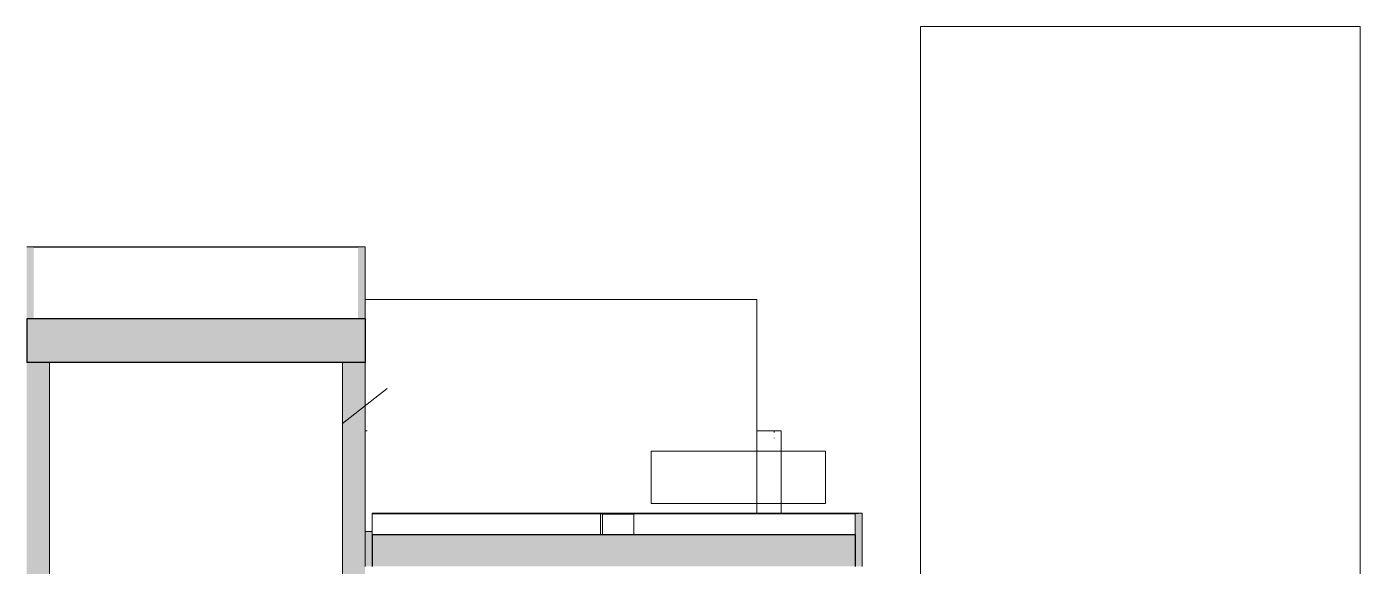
# Model space of a CAD drawing. Header units: metres. Extents: x -35.8 to 4.8, y -7.2 to 21.5.
# Drawn here: x -25.82 to -18.17, y 8.13 to 11.23 of the extents above; entities that cross this region are included whole.
import ezdxf

# ---------------------------------------------------------------- set-up
doc = ezdxf.new("R2010")
doc.units = ezdxf.units.M
doc.header["$MEASUREMENT"] = 0
doc.header["$XCLIPFRAME"] = 0
doc.set_wipeout_variables(frame=1)
doc.linetypes.add('Untersicht', pattern=[0.001, 0.0005, -0.0005])
doc.linetypes.add('Wipeout_Contour', pattern=[1, 0, -1])
for name, color, linetype in [('A_Schnitt A Lift RB_1_0', 7, 'Continuous'), ('A_Schnitt A Lift RB_1_110 Wand Aussen', 7, 'Continuous'), ('A_Schnitt A Lift RB_1_112 Wand Aussen - Schachtwände', 7, 'Continuous'), ('A_Schnitt A Lift RB_1_140 Brüstung', 7, 'Continuous'), ('A_Schnitt A Lift RB_1_210 Decke', 7, 'Continuous'), ('A_Schnitt A Lift RB_1_270 Deckendurchbruchsymbol', 7, 'Continuous'), ('A_Schnitt A Lift RB_1_415_Aufbauten Pdf', 7, 'Continuous'), ('A_Schnitt A Lift RB_1_430 Aufzug', 7, 'Continuous')]:
    doc.layers.add(name, color=color, linetype=linetype)
picture_1 = doc.add_image_def('image14.tif', size_in_pixel=(2176, 596))

msp = doc.modelspace()

# ---------------------------------------------------------------- hatches: boundary and pattern name
at = {"layer": 'A_Schnitt A Lift RB_1_110 Wand Aussen', "linetype": 'Continuous', "lineweight": 0, "true_color": 0x000000}
for points in [[(-25.82, 9.9634), (-25.82, 9.55), (-25.78, 9.55), (-25.78, 9.9599)], [(-23.92, 9.55), (-23.88, 9.55), (-23.88, 9.9634), (-23.92, 9.9599)], [(-21.03, 8.13), (-21.03, 8.4344), (-21.07, 8.4309), (-21.07, 8.43), (-21.07, 8.33), (-21.07, 8.13)]]:
    msp.add_hatch(color=18, dxfattribs=at).paths.add_polyline_path(points)
at = {"layer": 'A_Schnitt A Lift RB_1_210 Decke', "linetype": 'Continuous', "lineweight": 0, "true_color": 0x000000}
for points in [[(-25.82, 9.3), (-23.88, 9.3), (-23.88, 9.55), (-25.82, 9.55)], [(-23.84, 8.31), (-23.84, 8.13), (-21.07, 8.13), (-21.07, 8.31)]]:
    msp.add_hatch(color=18, dxfattribs=at).paths.add_polyline_path(points)
at = {"layer": 'A_Schnitt A Lift RB_1_430 Aufzug', "linetype": 'Continuous', "lineweight": 0, "true_color": 0x000000}
for points in [[(-25.82, -1.25), (-25.69, -1.25), (-25.69, 9.3), (-25.82, 9.3)], [(-24.01, 7.85), (-23.88, 7.85), (-23.88, 9.3), (-24.01, 9.3)], [(-23.88, 8.33), (-23.88, 8.13), (-23.84, 8.13), (-23.84, 8.33)]]:
    msp.add_hatch(color=18, dxfattribs=at).paths.add_polyline_path(points)

# ---------------------------------------------------------------- linework, layer by layer
at = {"layer": 'A_Schnitt A Lift RB_1_110 Wand Aussen', "color": 7, "linetype": 'Continuous', "lineweight": 13, "ltscale": 1000}
for p, q in [((-25.82, 9.9634), (-25.78, 9.9599)), ((-23.88, 9.9634), (-23.92, 9.9599)), ((-23.88, 9.9634), (-23.88, 9.55)), ((-21.03, 8.4344), (-21.07, 8.4309)), ((-21.07, 8.4309), (-21.07, 8.43)), ((-21.03, 8.4344), (-21.03, 8.13)), ((-21.07, 8.33), (-21.07, 8.31))]:
    msp.add_line(p, q, dxfattribs=at)
at = {"layer": 'A_Schnitt A Lift RB_1_110 Wand Aussen', "color": 7, "linetype": 'Continuous', "lineweight": 18, "ltscale": 1000}
for p, q in [((-25.82, 9.9634), (-23.88, 9.9634)), ((-25.78, 9.9599), (-23.92, 9.9599))]:
    msp.add_line(p, q, dxfattribs=at)
at = {"layer": 'A_Schnitt A Lift RB_1_110 Wand Aussen', "color": 7, "linetype": 'Continuous', "lineweight": 13, "ltscale": 1000, "flags": 128}
msp.add_lwpolyline([(-21.07, 8.43), (-21.07, 8.345), (-21.07, 8.33)], dxfattribs=at)
at = {"layer": 'A_Schnitt A Lift RB_1_112 Wand Aussen - Schachtwände', "color": 7, "linetype": 'Continuous', "lineweight": 18, "ltscale": 1000}
for p, q in [((-21.675, 9.66), (-23.88, 9.66)), ((-21.675, 9.66), (-21.635, 9.66)), ((-21.635, 9.66), (-21.635, 8.4344))]:
    msp.add_line(p, q, dxfattribs=at)
at = {"layer": 'A_Schnitt A Lift RB_1_140 Brüstung', "color": 7, "linetype": 'Continuous', "lineweight": 18, "ltscale": 1000}
for p, q in [((-23.8688, 8.9071), (-23.88, 8.9071)), ((-23.8688, 8.9071), (-23.88, 8.906)), ((-21.635, 8.9071), (-21.495, 8.9071)), ((-21.535, 8.9027), (-21.535, 8.9036)), ((-21.535, 8.9001), (-21.535, 8.9027)), ((-21.535, 8.8976), (-21.535, 8.9001)), ((-21.495, 8.9071), (-21.495, 8.9036)), ((-21.495, 8.9036), (-21.495, 8.9027)), ((-21.495, 8.9027), (-21.495, 8.9001)), ((-21.495, 8.9001), (-21.495, 8.8976)), ((-21.495, 8.8976), (-21.495, 8.8664)), ((-21.535, 8.8643), (-21.535, 8.8664)), ((-21.495, 8.8664), (-21.495, 8.8643)), ((-21.495, 8.8643), (-21.495, 8.535)), ((-21.495, 8.535), (-21.495, 8.52)), ((-21.495, 8.52), (-21.495, 8.4344)), ((-23.84, 8.4344), (-22.49, 8.4344)), ((-23.84, 8.4344), (-23.84, 8.4309)), ((-23.84, 8.4309), (-22.53, 8.4309)), ((-23.84, 8.4309), (-23.84, 8.43)), ((-23.84, 8.43), (-23.84, 8.33)), ((-22.49, 8.4344), (-22.53, 8.4309)), ((-22.53, 8.4309), (-21.07, 8.4309)), ((-22.53, 8.4309), (-22.53, 8.43)), ((-22.53, 8.43), (-22.53, 8.4284)), ((-22.53, 8.4284), (-22.53, 8.4087)), ((-22.49, 8.4344), (-21.03, 8.4344)), ((-22.53, 8.4087), (-22.53, 8.33)), ((-22.53, 8.33), (-22.53, 8.31))]:
    msp.add_line(p, q, dxfattribs=at)
at = {"layer": 'A_Schnitt A Lift RB_1_210 Decke', "color": 7, "linetype": 'Continuous', "lineweight": 25, "ltscale": 1000}
for p, q in [((-25.82, 9.55), (-25.82, 9.3)), ((-25.78, 9.55), (-25.82, 9.55)), ((-23.92, 9.55), (-25.78, 9.55)), ((-23.88, 9.55), (-23.92, 9.55)), ((-23.88, 9.55), (-23.88, 9.3)), ((-25.69, 9.3), (-25.82, 9.3)), ((-24.01, 9.3), (-25.69, 9.3)), ((-23.88, 9.3), (-24.01, 9.3)), ((-23.84, 8.31), (-23.84, 8.13)), ((-21.07, 8.31), (-23.84, 8.31)), ((-21.07, 8.31), (-21.07, 8.13))]:
    msp.add_line(p, q, dxfattribs=at)
at = {"layer": 'A_Schnitt A Lift RB_1_210 Decke', "color": 7, "linetype": 'Untersicht', "lineweight": 13, "ltscale": 1000, "flags": 128}
msp.add_lwpolyline([(-23.7544, 9.15), (-24.01, 8.95)], dxfattribs=at)
at = {"layer": 'A_Schnitt A Lift RB_1_270 Deckendurchbruchsymbol', "color": 7, "linetype": 'Continuous', "lineweight": 13, "ltscale": 1000}
for p, q in [((-22.24, 8.79), (-21.24, 8.79)), ((-22.24, 8.49), (-22.24, 8.79)), ((-21.24, 8.49), (-21.24, 8.79)), ((-22.24, 8.49), (-21.24, 8.49)), ((-22.52, 8.43), (-22.34, 8.43)), ((-22.52, 8.31), (-22.52, 8.43)), ((-22.34, 8.31), (-22.34, 8.43))]:
    msp.add_line(p, q, dxfattribs=at)
at = {"layer": 'A_Schnitt A Lift RB_1_430 Aufzug', "color": 7, "linetype": 'Continuous', "lineweight": 18, "ltscale": 1000}
for p, q in [((-25.69, 9.3), (-25.69, -1.25)), ((-24.01, 9.3), (-24.01, 7.85))]:
    msp.add_line(p, q, dxfattribs=at)
at = {"layer": 'A_Schnitt A Lift RB_1_430 Aufzug', "color": 7, "linetype": 'Continuous', "lineweight": 13, "ltscale": 1000}
for p, q in [((-23.88, 9.3), (-23.88, 8.33)), ((-23.88, 8.33), (-23.88, 8.13)), ((-23.84, 8.33), (-23.88, 8.33)), ((-23.84, 8.33), (-23.84, 8.31))]:
    msp.add_line(p, q, dxfattribs=at)

# ---------------------------------------------------------------- wipeouts: each hides what was drawn before it
at = {"color": 254, "linetype": 'Wipeout_Contour', "lineweight": 0, "ltscale": 84.170493}
msp.add_wipeout([(-18.1749, 2.0165), (-18.1749, 11.2255), (-20.6953, 11.2255), (-20.6953, 2.0165)], dxfattribs=at).dxf.layer = 'A_Schnitt A Lift RB_1_415_Aufbauten Pdf'

# ---------------------------------------------------------------- next in the draw order: linework, layer by layer
at = {"layer": 'A_Schnitt A Lift RB_1_0', "color": 7, "linetype": 'Continuous', "lineweight": 13, "ltscale": 1000, "flags": 128}
msp.add_lwpolyline([(-18.1749, 2.0165), (-18.1749, 11.2255), (-20.6953, 11.2255), (-20.6953, 2.0165)], close=True, dxfattribs=at)

# ---------------------------------------------------------------- next in the draw order: pictures from other files: only their frames are drawn
at = {"layer": 'A_Schnitt A Lift RB_1_0', "color": 7, "lineweight": 13}
image = msp.add_image(picture_1, insert=(-18.1749, 2.0165), size_in_units=(9.209, 2.5204), rotation=90, dxfattribs=at)
image.set_boundary_path([(-0.5, -0.5), (2175.5, 595.5)])

doc.saveas('drawing.dxf')
